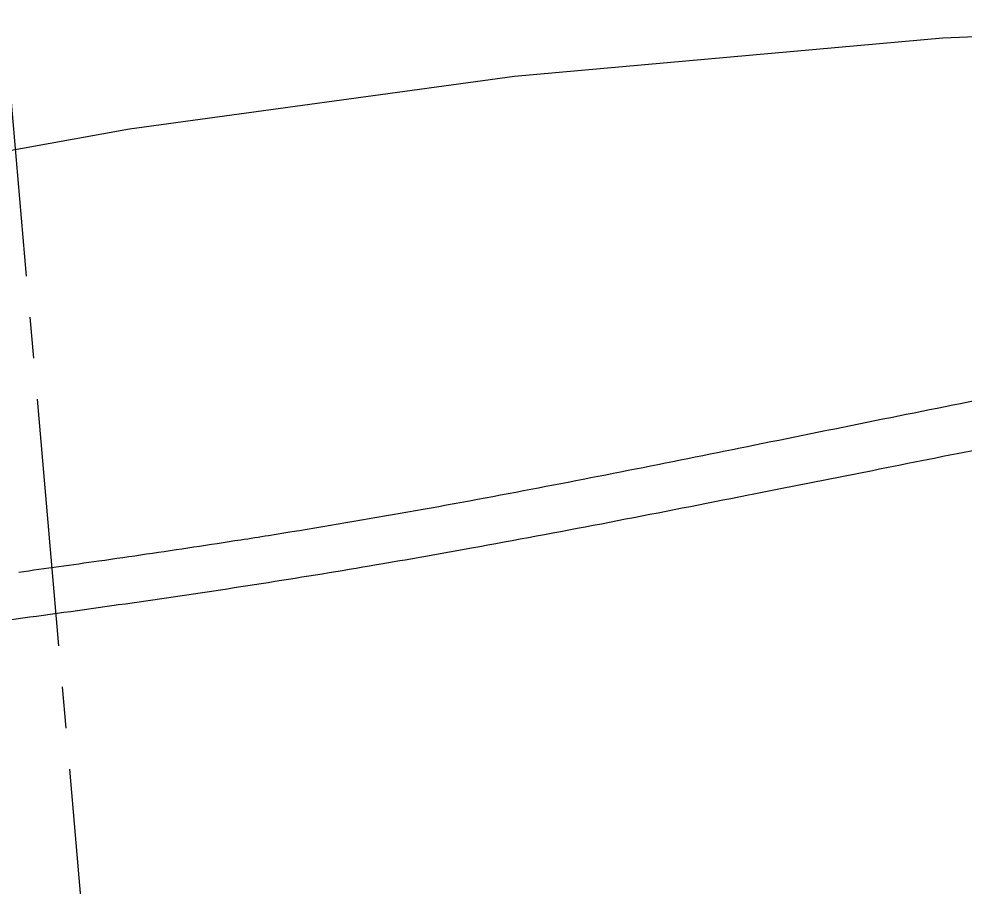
# Model space of a CAD drawing. Extents: x 38931 to 39525, y 15845 to 16265.
# Drawn here: x 39257.34 to 39277.4, y 16155.11 to 16173.52 of the extents above; entities that cross this region are included whole.
import ezdxf

# ---------------------------------------------------------------- set-up
doc = ezdxf.new("R2010")
doc.units = 0
doc.header["$LTSCALE"] = 7
doc.header["$MEASUREMENT"] = 0
doc.linetypes.add('CENTER2', pattern=[1.125, 0.75, -0.125, 0.125, -0.125])
doc.layers.add('CENTER', color=1, linetype='CENTER2')
doc.layers.add('DWG', color=7, linetype='CONTINUOUS')

msp = doc.modelspace()

# ---------------------------------------------------------------- linework, layer by layer
at = {"layer": 'CENTER'}
msp.add_line((39260.2475, 16136.69058), (39257.10791, 16172.57618), dxfattribs=at)
at = {"layer": 'DWG'}
for p, q in [((39273.49094, 16163.56206), (39275.4368, 16163.94841)), ((39272.43522, 16163.35328), (39272.80632, 16163.42661)), ((39272.80632, 16163.42661), (39272.88851, 16163.44293)), ((39272.88966, 16163.44309), (39273.49094, 16163.56206))]:
    msp.add_line(p, q, dxfattribs=at)
msp.add_lwpolyline([(39432.81973, 16139.67091), (39406.07436, 16149.48704), (39382.10493, 16157.43003), (39361.02141, 16163.46479), (39342.42692, 16167.80982), (39325.97233, 16170.7441), (39311.3904, 16172.52554), (39298.49556, 16173.38518), (39287.08297, 16173.52495), (39276.93056, 16173.11971), (39267.85006, 16172.30372), (39259.6802, 16171.18839), (39252.28697, 16169.85163), (39245.56054, 16168.35155), (39239.41142, 16166.71606), (39233.77144, 16164.94585), (39228.59007, 16163.0434), (39223.82582, 16161.0169), (39219.41731, 16158.86745), (39215.70067, 16156.82065)], dxfattribs=at)
for centre, radius, start, end in [((39229.21458, 16373.15988), 213.2264, 278.314068, 278.8570478), ((39233.56337, 16345.0322), 184.76455, 278.8675532, 279.0513527), ((39206.58952, 16530.49633), 372.18166, 277.8370847, 278.1005175), ((39220.56614, 16432.08421), 272.78201, 278.1068393, 278.3218674)]:
    msp.add_arc(centre, radius, start, end, dxfattribs=at)
for points, knots in [([(39272.94606, 16164.48843), (39273.85105, 16164.67116), (39275.63274, 16165.03233), (39278.25901, 16165.56274), (39280.79132, 16166.0507), (39283.94524, 16166.61526), (39287.61007, 16167.19727), (39290.47926, 16167.529), (39291.84075, 16167.65546)], [0, 0, 0, 0, 910.28672863, 1792.38105131, 2641.6404673, 3452.8708565, 4951.37231188, 6299.50571057, 6299.50571057, 6299.50571057, 6299.50571057]), ([(39275.4368, 16163.94841), (39277.03156, 16164.26611), (39280.10267, 16164.88384), (39285.73374, 16165.89308), (39289.78973, 16166.48367), (39292.36563, 16166.73993)], [0, 0, 0, 0, 991.14746552, 1909.26900694, 3487.08912609, 3487.08912609, 3487.08912609, 3487.08912609]), ([(39262.63046, 16162.56839), (39264.38442, 16162.84783), (39267.82907, 16163.45886), (39271.25841, 16164.14766), (39272.94606, 16164.48843)], [0, 0, 0, 0, 1223.50418933, 2409.54775559, 2409.54775559, 2409.54775559, 2409.54775559]), ([(39265.06139, 16161.97205), (39265.68758, 16162.07937), (39268.15032, 16162.51397), (39270.60515, 16162.99183), (39272.43522, 16163.35328)], [0, 0, 0, 0, 614.29012756, 2417.95853251, 2417.95853251, 2417.95853251, 2417.95853251]), ([(39215.21049, 16155.8155), (39215.21068, 16155.81411), (39215.21878, 16155.81553), (39215.22833, 16155.81409), (39215.24972, 16155.81593), (39215.27694, 16155.81721), (39215.31294, 16155.81985), (39215.37626, 16155.82454), (39215.47528, 16155.83266), (39215.61747, 16155.84484), (39215.79096, 16155.86026), (39215.99552, 16155.87885), (39216.32997, 16155.90978), (39216.82432, 16155.95645), (39217.50808, 16156.02183), (39218.31117, 16156.09897), (39219.23142, 16156.18745), (39220.26628, 16156.28684), (39221.41269, 16156.3968), (39222.66724, 16156.51713), (39224.54527, 16156.6986), (39227.13257, 16156.9547), (39230.50047, 16157.31404), (39234.18951, 16157.74059), (39238.1534, 16158.24965), (39242.34857, 16158.81161), (39246.72979, 16159.3914), (39251.24373, 16159.99418), (39255.83894, 16160.60221), (39260.45906, 16161.22717), (39263.53278, 16161.71007), (39265.06139, 16161.97205)], [0, 0, 0, 0, 2.02665572, 7.83403105, 17.46301561, 30.916523, 48.19305645, 69.28991065, 122.92455674, 191.76358681, 275.74427745, 374.79737812, 488.83607919, 761.50501757, 1092.93979574, 1482.22428559, 1928.32434268, 2429.99670495, 2985.77178965, 3593.94372712, 4252.71537924, 5714.52558961, 7354.09405232, 9151.14403073, 11085.24249066, 13133.85367872, 15272.62550958, 17476.82971237, 19720.10384327, 21976.41344248, 24219.40659435, 24219.40659435, 24219.40659435, 24219.40659435])]:
    msp.add_open_spline(points, degree=3, knots=knots, dxfattribs=at)

doc.saveas('drawing.dxf')
